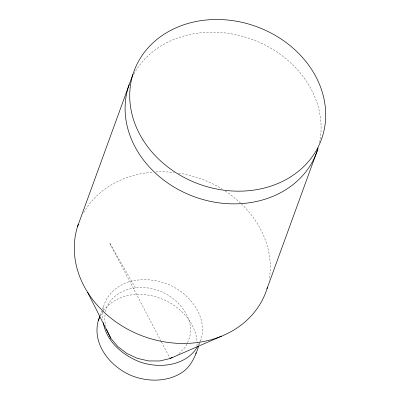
<?xml version="1.0" encoding="UTF-8"?>
<svg xmlns="http://www.w3.org/2000/svg" width="400" height="400" viewBox="0 0 400 400"><rect width="100%" height="100%" fill="white"/><g stroke="black" fill="none" stroke-linecap="round" stroke-linejoin="round"><path stroke-width="0.3" stroke-dasharray="2 1.5" d="M102.745 312.53L102.215 316.75L102.755 319.705M103.05 310.12C104.305 297.32 114.79 287.44 126.18 282.68C138.5 278.43 151.795 278.94 164.145 282.785C187.38 290.645 208.945 315.095 200.625 340.815M105.11 314.745L104.52 319.395L105.73 326.025M105.48 311.835C110.545 289.315 138.395 283.355 157.66 290.255C178.515 297.01 198.865 321.445 187.07 343.585M196.85 346.07L197.155 343.66M100.065 315.575L101.72 311.02M102.55 308.745L103.585 305.9M199.175 344.8L199.795 343.095M100.55 315.835L102.9 310.98M186.8 344.14L185.46 346.92L178.845 353.715L177.205 354.615M198.375 345.05L199.415 342.89M199.68 342.35L201.245 339.11M103.33 310.54C131.21 276.44 194.415 300.605 197.235 343.055M135.36 287.7L109.555 242.835L161.12 341.355M161.41 341.905L170.105 358.51M83.645 212.59A99.725 83.825 20 0 1 153.285 172.085M155.755 171.93A99.725 83.825 20 0 1 174.385 172.545M178.65 173.125A99.725 83.825 20 0 1 222.075 189.015M225.26 191.03A99.725 83.825 20 0 1 240.465 203.01M241.35 203.855A99.725 83.825 20 0 1 269.19 279.795M133.855 74.06A99.725 83.825 20 0 1 252.615 39.57A99.725 83.825 20 0 1 319.4 143.21"/><path stroke-width="0.6" d="M99.86 316.145C88.895 342.355 111.08 369.02 135.3 377.02C151.205 382.105 169.495 381.4 183.455 371.54C191.68 365.175 195.575 355.51 198.76 345.935M195.86 353.9L196.015 352.695M77.545 226.565L132.975 74.275M267.025 288.685L317.835 149.085M98.2 320.695L99.77 317.455M197.85 346.125C186.825 365.6 160.35 368.875 140.685 362.23C123.23 355.785 106.505 341.785 103.29 322.665M87.58 292.245L110.855 338.365L117.93 346.73L127.03 353.57L137.53 358.42L148.715 360.945L159.825 360.975L170.105 358.51L172.29 357.31M170.105 358.51L221.565 336.17M106.28 329.04L110.855 338.365M267.38 287.525A99.725 83.825 20 0 1 146.55 337.42A99.725 83.825 20 0 1 78.305 224.27M318.19 147.925A99.725 83.825 20 0 1 197.36 197.82A99.725 83.825 20 0 1 129.115 84.67M143.01 139.955A99.725 83.825 20 0 0 312.745 156.045A99.725 83.825 20 0 0 227.39 20A99.725 83.825 20 0 0 143.01 139.955"/></g></svg>
